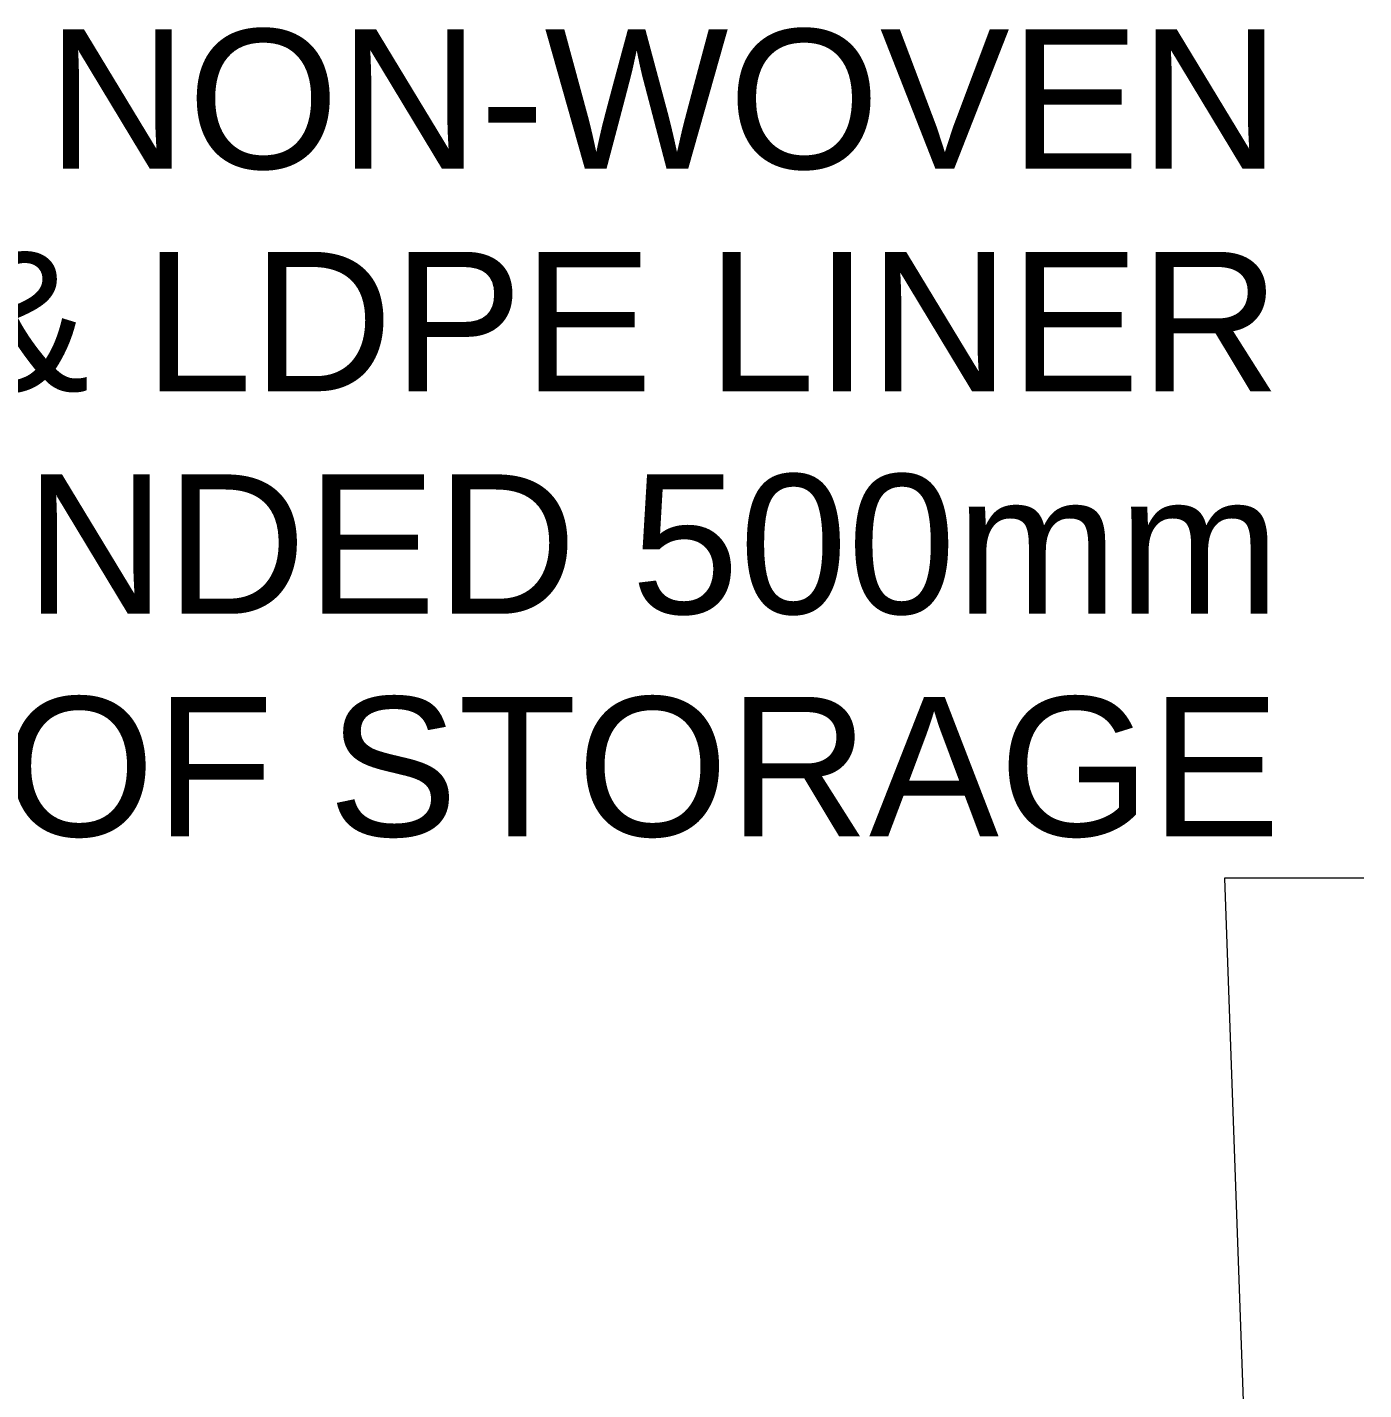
# Model space of a CAD drawing. Header units: millimetres. Extents: x 282 to 167718, y 282 to 525318.
# Drawn here: x 113887 to 120666, y 343926 to 350838 of the extents above; entities that cross this region are included whole.
import ezdxf
from ezdxf.enums import TextEntityAlignment as Align

# ---------------------------------------------------------------- set-up
doc = ezdxf.new("R2010")
doc.units = ezdxf.units.MM
doc.layers.add('ANNOTATIONS', color=7, linetype='Continuous')
doc.layers.add('LEADERS', color=7, linetype='Continuous')
doc.styles.add('ARIAL', font='arial.ttf')

msp = doc.modelspace()

# ---------------------------------------------------------------- linework, layer by layer
at = {"layer": 'LEADERS', "lineweight": 18}
for p, q in [((120666.1, 346522.2), (119960.6, 346522.2)), ((119960.6, 346522.2), (120101.7, 342500.6))]:
    msp.add_line(p, q, dxfattribs=at)

# ---------------------------------------------------------------- texts
at = {"layer": 'ANNOTATIONS', "style": 'ARIAL'}
for s, height, p in [('NON-WOVEN', 707.25, (120242.8, 350120.6)), ('GEO-FAB & LDPE LINER', 707.249, (120242.8, 348991.7)), ('EXTENDED 500mm', 707.249, (120242.8, 347862.8)), ('ABOVE TOP OF STORAGE', 707.249, (120242.8, 346733.9))]:
    msp.add_text(s, height=height, dxfattribs=at).set_placement(p, align=Align.RIGHT)

doc.saveas('drawing.dxf')
